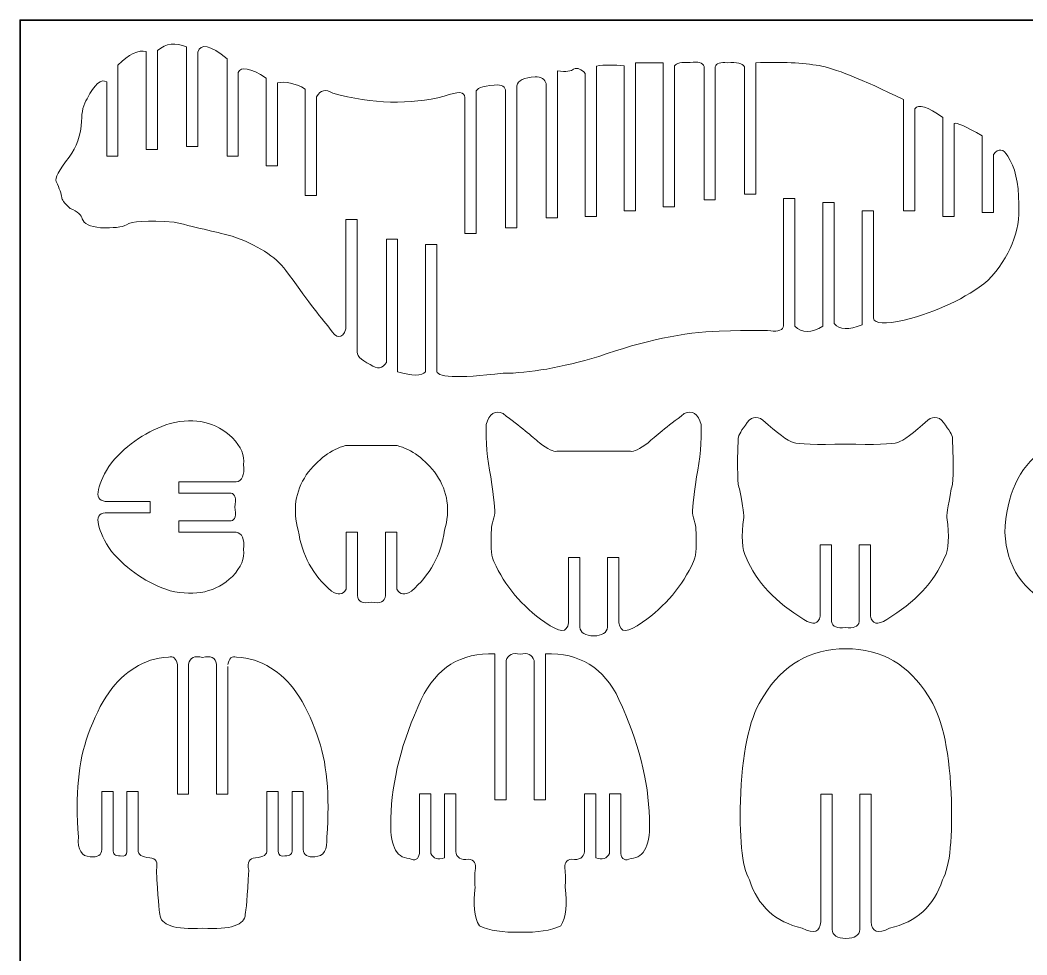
# Model space of a CAD drawing. Header units: inches. Extents: x -305 to 305, y -229 to 229.
# Drawn here: x -304.8 to -55.4, y -3.1 to 228.6 of the extents above; entities that cross this region are included whole.
import ezdxf

# ---------------------------------------------------------------- set-up
doc = ezdxf.new("R2010")
doc.units = ezdxf.units.IN
doc.header["$MEASUREMENT"] = 0
doc.layers.add('Layer 1', color=1, linetype='Continuous')
doc.layers.add('Layer 2', color=5, linetype='Continuous')

msp = doc.modelspace()

# ---------------------------------------------------------------- linework, layer by layer
at = {"layer": 'Layer 1', "lineweight": 9}
for points in [[(-263.5725, 221.9437), (-266.2398, 223.1371), (-268.6369, 222.8466), (-270.7639, 221.073)], [(-253.5387, 219.0412), (-257.7408, 222.4438), (-260.1542, 222.9759), (-260.7786, 220.6375)], [(-273.5577, 220.8312), (-275.5138, 221.3149), (-277.8465, 220.1861), (-280.5551, 217.4449)], [(-243.8202, 214.252), (-247.8362, 216.7515), (-250.1445, 217.2194), (-250.7448, 215.6549)], [(-155.1162, 217.2805), (-157.6944, 217.5631), (-159.9863, 217.539), (-161.9923, 217.208)], [(-145.446, 218.0304), (-147.738, 218.0304), (-150.03, 218.0304), (-152.3221, 218.0304)], [(-177.2367, 214.5714), (-179.9591, 214.3781), (-181.4702, 213.6363), (-181.7692, 212.3462)], [(-174.4566, 212.8783), (-174.7483, 213.9588), (-175.675, 214.5233), (-177.2367, 214.5714)], [(-234.15, 211.5238), (-236.7604, 212.9916), (-239.0525, 213.4915), (-241.0261, 213.0234)], [(-76.1551, 204.4801), (-79.9692, 207.1891), (-82.2856, 207.8988), (-83.1039, 206.6087)], [(-66.4607, 199.9327), (-70.485, 202.2709), (-72.7851, 203.287), (-73.3612, 202.9804)], [(-105.8927, 152.7182), (-108.7824, 150.9489), (-111.0987, 150.9487), (-112.8417, 152.7182)], [(-103.0986, 153.3955), (-101.7794, 151.8151), (-99.4795, 151.7182), (-96.1981, 153.1052)], [(-204.3395, 141.3983), (-205.2932, 140.3891), (-207.6017, 140.3891), (-211.2644, 141.3983)], [(-252.5147, 111.3751), (-251.5313, 111.1351), (-251.2247, 109.9837), (-251.5956, 107.9211)], [(-252.5147, 104.467), (-251.5313, 104.707), (-251.2247, 105.8584), (-251.5956, 107.9211)], [(-217.7565, 84.356), (-219.9599, 83.9367), (-221.1113, 84.4849), (-221.2109, 86.0009)], [(-217.7565, 84.356), (-215.5531, 83.9367), (-214.4016, 84.4849), (-214.302, 86.0009)], [(-106.588, 80.9016), (-106.9528, 78.894), (-108.2915, 78.6119), (-110.6045, 80.055)], [(-94.0914, 80.9016), (-93.7266, 78.894), (-92.3879, 78.6119), (-90.0749, 80.055)], [(-166.1534, 78.1682), (-165.9477, 76.7333), (-164.7962, 76.0075), (-162.6991, 75.9914)], [(-159.2448, 78.1682), (-159.4505, 76.7333), (-160.602, 76.0075), (-162.6991, 75.9914)], [(-103.794, 79.5229), (-103.4913, 78.2572), (-102.3396, 77.7814), (-100.3395, 78.0957)], [(-96.8854, 79.5229), (-97.1881, 78.2572), (-98.3398, 77.7814), (-100.3399, 78.0957)], [(-120.5513, 61.1263), (-115.8671, 68.8252), (-109.0825, 72.7232), (-100.1973, 72.8196)], [(-79.8433, 61.1263), (-84.5274, 68.8252), (-91.312, 72.7232), (-100.1973, 72.8196)], [(-263.0452, 69.0159), (-262.7518, 70.5965), (-261.6003, 71.1448), (-259.591, 70.6606)], [(-256.1367, 69.0159), (-256.4302, 70.5965), (-257.5817, 71.1448), (-259.591, 70.6606)], [(-184.3751, 69.9205), (-183.929, 71.338), (-182.7777, 71.8534), (-180.9208, 71.4667)], [(-177.4665, 69.9205), (-177.9126, 71.338), (-179.0639, 71.8534), (-180.9208, 71.4667)], [(-203.0737, 22.0841), (-202.4229, 20.7633), (-201.2858, 20.409), (-199.6632, 21.021)], [(-158.7679, 22.0841), (-159.4187, 20.7633), (-160.5558, 20.409), (-162.1783, 21.021)], [(-259.591, 3.5294), (-266.5496, 3.1426), (-270.0715, 4.3025), (-270.1575, 7.0084)], [(-259.591, 3.5294), (-252.6323, 3.1426), (-249.1105, 4.3025), (-249.0245, 7.0084)], [(-103.6518, 3.2249), (-103.5107, 1.7741), (-102.359, 1.0323), (-100.1973, 0.9996)], [(-96.7428, 3.2249), (-96.8839, 1.7741), (-98.0355, 1.0323), (-100.1973, 0.9996)]]:
    msp.add_open_spline(points, degree=3, dxfattribs=at)
for points, knots in [([(-273.5577, 220.8312), (-273.5577, 220.8312), (-273.5577, 196.5667), (-273.5577, 196.5667), (-273.5577, 196.5667), (-273.5577, 196.5667), (-270.7637, 196.5667), (-270.7637, 196.5667), (-270.7637, 196.5667), (-270.7637, 196.5667), (-270.7639, 221.073), (-270.7639, 221.073)], [0, 0, 0, 0, 0.33333333, 0.33333333, 0.33333333, 0.33333334, 0.66666667, 0.66666667, 0.66666667, 0.66666668, 1, 1, 1, 1]), ([(-263.5725, 221.9437), (-263.5725, 221.9437), (-263.5725, 197.2923), (-263.5725, 197.2923), (-263.5725, 197.2923), (-263.5725, 197.2923), (-260.7784, 197.2923), (-260.7784, 197.2923), (-260.7784, 197.2923), (-260.7784, 197.2923), (-260.7786, 220.6375), (-260.7786, 220.6375)], [0, 0, 0, 0, 0.33333333, 0.33333333, 0.33333333, 0.33333334, 0.66666667, 0.66666667, 0.66666667, 0.66666668, 1, 1, 1, 1]), ([(-283.3491, 213.2845), (-283.3491, 213.2845), (-283.3491, 194.8735), (-283.3491, 194.8735), (-283.3491, 194.8735), (-283.3491, 194.8735), (-280.5551, 194.8735), (-280.5551, 194.8735), (-280.5551, 194.8735), (-280.5551, 194.8735), (-280.5551, 217.4449), (-280.5551, 217.4449)], [0, 0, 0, 0, 0.33333333, 0.33333333, 0.33333333, 0.33333334, 0.66666667, 0.66666667, 0.66666667, 0.66666668, 1, 1, 1, 1]), ([(-253.5387, 219.0412), (-253.5387, 219.0412), (-253.5387, 194.8735), (-253.5387, 194.8735), (-253.5387, 194.8735), (-253.5387, 194.8735), (-250.7446, 194.8735), (-250.7446, 194.8735), (-250.7446, 194.8735), (-250.7446, 194.8735), (-250.7448, 215.6549), (-250.7448, 215.6549)], [0, 0, 0, 0, 0.33333333, 0.33333333, 0.33333333, 0.33333334, 0.66666667, 0.66666667, 0.66666667, 0.66666668, 1, 1, 1, 1]), ([(-164.7864, 215.3697), (-164.7864, 215.3697), (-164.7864, 179.9188), (-164.7864, 179.9188), (-164.7864, 179.9188), (-164.7864, 179.9188), (-161.9923, 179.9188), (-161.9923, 179.9188), (-161.9923, 179.9188), (-161.9923, 179.9188), (-161.9923, 217.208), (-161.9923, 217.208)], [0, 0, 0, 0, 0.33333333, 0.33333333, 0.33333333, 0.33333334, 0.66666667, 0.66666667, 0.66666667, 0.66666668, 1, 1, 1, 1]), ([(-155.1162, 217.2805), (-155.1162, 217.2805), (-155.1162, 181.2957), (-155.1162, 181.2957), (-155.1162, 181.2957), (-155.1162, 181.2957), (-152.3221, 181.2957), (-152.3221, 181.2957), (-152.3221, 181.2957), (-152.3221, 181.2957), (-152.3221, 218.0304), (-152.3221, 218.0304)], [0, 0, 0, 0, 0.33333333, 0.33333333, 0.33333333, 0.33333334, 0.66666667, 0.66666667, 0.66666667, 0.66666668, 1, 1, 1, 1]), ([(-145.446, 218.0304), (-145.446, 218.0304), (-145.446, 182.3599), (-145.446, 182.3599), (-145.446, 182.3599), (-145.446, 182.3599), (-142.6519, 182.3599), (-142.6519, 182.3599), (-142.6519, 182.3599), (-142.6519, 182.3599), (-142.6519, 217.2512), (-142.6519, 217.2512)], [0, 0, 0, 0, 0.33333333, 0.33333333, 0.33333333, 0.33333334, 0.66666667, 0.66666667, 0.66666667, 0.66666668, 1, 1, 1, 1]), ([(-135.3637, 217.1062), (-135.6717, 218.074), (-136.8086, 218.3963), (-138.7743, 218.0736), (-138.7743, 218.0736), (-140.9711, 218.219), (-142.264, 217.9448), (-142.6519, 217.2512)], [0, 0, 0, 0, 0.5, 0.5, 0.5, 0.50000001, 1, 1, 1, 1]), ([(-135.3637, 217.1062), (-135.3637, 217.1062), (-135.3637, 184.0531), (-135.3637, 184.0531), (-135.3637, 184.0531), (-135.3637, 184.0531), (-132.5696, 184.0531), (-132.5696, 184.0531), (-132.5696, 184.0531), (-132.5696, 184.0531), (-132.5696, 217.0577), (-132.5696, 217.0577)], [0, 0, 0, 0, 0.33333333, 0.33333333, 0.33333333, 0.33333334, 0.66666667, 0.66666667, 0.66666667, 0.66666668, 1, 1, 1, 1]), ([(-125.3301, 217.0577), (-125.832, 217.8962), (-127.2276, 218.219), (-129.5159, 218.0253), (-129.5159, 218.0253), (-131.3415, 218.2188), (-132.3596, 217.8962), (-132.5696, 217.0577)], [0, 0, 0, 0, 0.5, 0.5, 0.5, 0.50000001, 1, 1, 1, 1]), ([(-125.3301, 217.0577), (-125.3301, 217.0577), (-125.3301, 185.4559), (-125.3301, 185.4559), (-125.3301, 185.4559), (-125.3301, 185.4559), (-122.536, 185.4559), (-122.536, 185.4559), (-122.536, 185.4559), (-122.536, 185.4559), (-122.536, 218.0253), (-122.536, 218.0253)], [0, 0, 0, 0, 0.33333333, 0.33333333, 0.33333333, 0.33333334, 0.66666667, 0.66666667, 0.66666667, 0.66666668, 1, 1, 1, 1]), ([(-85.898, 208.9094), (-96.2873, 213.9668), (-103.2724, 216.7694), (-106.8538, 217.317), (-106.8538, 217.317), (-110.8379, 218.0253), (-116.0655, 218.2614), (-122.536, 218.0253)], [0, 0, 0, 0, 0.5, 0.5, 0.5, 0.50000001, 1, 1, 1, 1]), ([(-174.4566, 212.8783), (-174.4566, 212.8783), (-174.4566, 179.6289), (-174.4566, 179.6289), (-174.4566, 179.6289), (-174.4566, 179.6289), (-171.6625, 179.6289), (-171.6625, 179.6289), (-171.6625, 179.6289), (-171.6625, 179.6289), (-171.6625, 215.9986), (-171.6625, 215.9986)], [0, 0, 0, 0, 0.33333333, 0.33333333, 0.33333333, 0.33333334, 0.66666667, 0.66666667, 0.66666667, 0.66666668, 1, 1, 1, 1]), ([(-164.7864, 215.3697), (-165.7165, 216.4824), (-166.6837, 216.8534), (-167.6879, 216.4824), (-167.6879, 216.4824), (-168.2045, 215.902), (-169.5296, 215.7405), (-171.6625, 215.9986)], [0, 0, 0, 0, 0.5, 0.5, 0.5, 0.50000001, 1, 1, 1, 1]), ([(-283.3491, 213.2845), (-284.7238, 214.1554), (-286.3453, 212.7687), (-288.2136, 209.1241), (-288.2136, 209.1241), (-289.1182, 207.7534), (-289.5708, 205.899), (-289.5708, 203.561), (-289.5708, 203.561), (-289.7646, 200.0781), (-290.7989, 197.1108), (-292.673, 194.66), (-292.673, 194.66), (-295.161, 191.4028), (-296.2277, 189.3708), (-295.8723, 188.5645), (-295.8723, 188.5645), (-295.0481, 186.8395), (-294.5794, 185.5331), (-294.4665, 184.6461), (-294.4665, 184.6461), (-294.5794, 184.1947), (-293.885, 183.2916), (-292.3823, 181.937), (-292.3823, 181.937), (-290.524, 181.1148), (-289.5385, 180.2602), (-289.4254, 179.3732), (-289.4254, 179.3732), (-289.0052, 178.1157), (-287.4864, 177.374), (-284.8691, 177.1479), (-284.8691, 177.1479), (-281.7184, 177.0348), (-279.5694, 177.2768), (-278.4222, 177.8735), (-278.4222, 177.8735), (-277.3073, 178.7444), (-273.3812, 178.9701), (-266.6435, 178.5507), (-266.6435, 178.5507), (-260.2936, 177.0189), (-255.514, 175.8635), (-252.3045, 175.0857), (-252.3045, 175.0857), (-246.0548, 172.8952), (-241.6091, 170.0604), (-238.9675, 166.5814)], [0, 0, 0, 0, 0.08333333, 0.08333333, 0.08333333, 0.08333334, 0.16666667, 0.16666667, 0.16666667, 0.16666668, 0.25, 0.25, 0.25, 0.25000001, 0.33333333, 0.33333333, 0.33333333, 0.33333334, 0.41666667, 0.41666667, 0.41666667, 0.41666668, 0.5, 0.5, 0.5, 0.50000001, 0.58333333, 0.58333333, 0.58333333, 0.58333334, 0.66666667, 0.66666667, 0.66666667, 0.66666668, 0.75, 0.75, 0.75, 0.75000001, 0.83333333, 0.83333333, 0.83333333, 0.83333334, 0.91666667, 0.91666667, 0.91666667, 0.91666668, 1, 1, 1, 1]), ([(-243.8202, 214.252), (-243.8202, 214.252), (-243.8202, 192.4546), (-243.8202, 192.4546), (-243.8202, 192.4546), (-243.8202, 192.4546), (-241.0261, 192.4546), (-241.0261, 192.4546), (-241.0261, 192.4546), (-241.0261, 192.4546), (-241.0261, 213.0234), (-241.0261, 213.0234)], [0, 0, 0, 0, 0.33333333, 0.33333333, 0.33333333, 0.33333334, 0.66666667, 0.66666667, 0.66666667, 0.66666668, 1, 1, 1, 1]), ([(-184.563, 210.9192), (-184.475, 212.0965), (-185.3938, 212.6286), (-187.319, 212.5155), (-187.319, 212.5155), (-190.3969, 212.2415), (-191.9077, 211.6447), (-191.8511, 210.7257)], [0, 0, 0, 0, 0.5, 0.5, 0.5, 0.50000001, 1, 1, 1, 1]), ([(-184.563, 210.9192), (-184.563, 210.9192), (-184.563, 177.1618), (-184.563, 177.1618), (-184.563, 177.1618), (-184.563, 177.1618), (-181.769, 177.1618), (-181.769, 177.1618), (-181.769, 177.1618), (-181.769, 177.1618), (-181.7692, 212.3462), (-181.7692, 212.3462)], [0, 0, 0, 0, 0.33333333, 0.33333333, 0.33333333, 0.33333334, 0.66666667, 0.66666667, 0.66666667, 0.66666668, 1, 1, 1, 1]), ([(-234.15, 211.5238), (-234.15, 211.5238), (-234.15, 185.1348), (-234.15, 185.1348), (-234.15, 185.1348), (-234.15, 185.1348), (-231.3559, 185.1348), (-231.3559, 185.1348), (-231.3559, 185.1348), (-231.3559, 185.1348), (-231.3559, 209.6079), (-231.3559, 209.6079)], [0, 0, 0, 0, 0.33333333, 0.33333333, 0.33333333, 0.33333334, 0.66666667, 0.66666667, 0.66666667, 0.66666668, 1, 1, 1, 1]), ([(-194.6452, 209.4144), (-194.5978, 210.9141), (-196.284, 211.027), (-199.7035, 209.753), (-199.7035, 209.753), (-208.267, 207.5765), (-217.4768, 207.8181), (-227.333, 210.4786), (-227.333, 210.4786), (-229.0936, 211.6074), (-230.4346, 211.3171), (-231.3559, 209.6079)], [0, 0, 0, 0, 0.33333333, 0.33333333, 0.33333333, 0.33333334, 0.66666667, 0.66666667, 0.66666667, 0.66666668, 1, 1, 1, 1]), ([(-194.6452, 209.4144), (-194.6452, 209.4144), (-194.6452, 175.759), (-194.6452, 175.759), (-194.6452, 175.759), (-194.6452, 175.759), (-191.8511, 175.759), (-191.8511, 175.759), (-191.8511, 175.759), (-191.8511, 175.759), (-191.8511, 210.7257), (-191.8511, 210.7257)], [0, 0, 0, 0, 0.33333333, 0.33333333, 0.33333333, 0.33333334, 0.66666667, 0.66666667, 0.66666667, 0.66666668, 1, 1, 1, 1]), ([(-85.898, 208.9094), (-85.898, 208.9094), (-85.898, 181.2951), (-85.898, 181.2951), (-85.898, 181.2951), (-85.898, 181.2951), (-83.1039, 181.2951), (-83.1039, 181.2951), (-83.1039, 181.2951), (-83.1039, 181.2951), (-83.1039, 206.6087), (-83.1039, 206.6087)], [0, 0, 0, 0, 0.33333333, 0.33333333, 0.33333333, 0.33333334, 0.66666667, 0.66666667, 0.66666667, 0.66666668, 1, 1, 1, 1]), ([(-76.1551, 204.4801), (-76.1551, 204.4801), (-76.1551, 179.9165), (-76.1551, 179.9165), (-76.1551, 179.9165), (-76.1551, 179.9165), (-73.361, 179.9165), (-73.361, 179.9165), (-73.361, 179.9165), (-73.361, 179.9165), (-73.3612, 202.9804), (-73.3612, 202.9804)], [0, 0, 0, 0, 0.33333333, 0.33333333, 0.33333333, 0.33333334, 0.66666667, 0.66666667, 0.66666667, 0.66666668, 1, 1, 1, 1]), ([(-66.4607, 199.9327), (-66.4607, 199.9327), (-66.4607, 180.9322), (-66.4607, 180.9322), (-66.4607, 180.9322), (-66.4607, 180.9322), (-63.6667, 180.9322), (-63.6667, 180.9322), (-63.6667, 180.9322), (-63.6667, 180.9322), (-63.6667, 195.3371), (-63.6667, 195.3371)], [0, 0, 0, 0, 0.33333333, 0.33333333, 0.33333333, 0.33333334, 0.66666667, 0.66666667, 0.66666667, 0.66666668, 1, 1, 1, 1]), ([(-93.4042, 154.7015), (-93.0485, 153.2987), (-90.4957, 153.1531), (-85.7457, 154.2662), (-85.7457, 154.2662), (-77.5059, 156.3377), (-70.5929, 159.6053), (-65.0065, 164.0688), (-65.0065, 164.0688), (-59.5622, 169.8672), (-57.0172, 176.1809), (-57.3716, 183.0101), (-57.3716, 183.0101), (-57.3893, 188.3388), (-58.3003, 192.2865), (-60.104, 194.8533), (-60.104, 194.8533), (-61.1781, 196.756), (-62.3657, 196.9173), (-63.6667, 195.3371)], [0, 0, 0, 0, 0.2, 0.2, 0.2, 0.20000001, 0.4, 0.4, 0.4, 0.40000001, 0.6, 0.6, 0.6, 0.60000001, 0.8, 0.8, 0.8, 0.80000001, 1, 1, 1, 1]), ([(-115.6355, 152.8027), (-115.6355, 152.8027), (-115.6355, 184.4255), (-115.6355, 184.4255), (-115.6355, 184.4255), (-115.6355, 184.4255), (-112.8415, 184.4255), (-112.8415, 184.4255), (-112.8415, 184.4255), (-112.8415, 184.4255), (-112.8417, 152.7182), (-112.8417, 152.7182)], [0, 0, 0, 0, 0.33333333, 0.33333333, 0.33333333, 0.33333334, 0.66666667, 0.66666667, 0.66666667, 0.66666668, 1, 1, 1, 1]), ([(-105.8927, 152.7182), (-105.8927, 152.7182), (-105.8927, 183.4096), (-105.8927, 183.4096), (-105.8927, 183.4096), (-105.8927, 183.4096), (-103.0986, 183.4096), (-103.0986, 183.4096), (-103.0986, 183.4096), (-103.0986, 183.4096), (-103.0986, 153.3955), (-103.0986, 153.3955)], [0, 0, 0, 0, 0.33333333, 0.33333333, 0.33333333, 0.33333334, 0.66666667, 0.66666667, 0.66666667, 0.66666668, 1, 1, 1, 1]), ([(-96.1981, 153.1052), (-96.1981, 153.1052), (-96.1983, 181.3295), (-96.1983, 181.3295), (-96.1983, 181.3295), (-96.1983, 181.3295), (-93.4042, 181.3295), (-93.4042, 181.3295), (-93.4042, 181.3295), (-93.4042, 181.3295), (-93.4042, 154.7015), (-93.4042, 154.7015)], [0, 0, 0, 0, 0.33333333, 0.33333333, 0.33333333, 0.33333334, 0.66666667, 0.66666667, 0.66666667, 0.66666668, 1, 1, 1, 1]), ([(-224.092, 152.0856), (-224.092, 152.0856), (-224.092, 179.1781), (-224.092, 179.1781), (-224.092, 179.1781), (-224.092, 179.1781), (-221.298, 179.1781), (-221.298, 179.1781), (-221.298, 179.1781), (-221.298, 179.1781), (-221.298, 146.7678), (-221.298, 146.7678)], [0, 0, 0, 0, 0.33333333, 0.33333333, 0.33333333, 0.33333334, 0.66666667, 0.66666667, 0.66666667, 0.66666668, 1, 1, 1, 1]), ([(-214.0582, 143.7202), (-214.0582, 143.7202), (-214.0582, 174.3405), (-214.0582, 174.3405), (-214.0582, 174.3405), (-214.0582, 174.3405), (-211.2642, 174.3405), (-211.2642, 174.3405), (-211.2642, 174.3405), (-211.2642, 174.3405), (-211.2644, 141.3983), (-211.2644, 141.3983)], [0, 0, 0, 0, 0.33333333, 0.33333333, 0.33333333, 0.33333334, 0.66666667, 0.66666667, 0.66666667, 0.66666668, 1, 1, 1, 1]), ([(-204.3395, 141.3983), (-204.3395, 141.3983), (-204.3395, 172.9618), (-204.3395, 172.9618), (-204.3395, 172.9618), (-204.3395, 172.9618), (-201.5455, 172.9618), (-201.5455, 172.9618), (-201.5455, 172.9618), (-201.5455, 172.9618), (-201.5455, 141.8418), (-201.5455, 141.8418)], [0, 0, 0, 0, 0.33333333, 0.33333333, 0.33333333, 0.33333334, 0.66666667, 0.66666667, 0.66666667, 0.66666668, 1, 1, 1, 1]), ([(-224.092, 152.0856), (-225.0506, 149.4441), (-226.4013, 149.5085), (-228.1434, 152.2788), (-228.1434, 152.2788), (-230.4625, 154.9847), (-234.0706, 159.7523), (-238.9675, 166.5814)], [0, 0, 0, 0, 0.5, 0.5, 0.5, 0.50000001, 1, 1, 1, 1]), ([(-201.5455, 141.8418), (-202.0169, 140.0379), (-196.5472, 139.7802), (-185.1362, 141.0687), (-185.1362, 141.0687), (-178.5966, 141.1009), (-170.7039, 142.4861), (-161.4582, 145.2242), (-161.4582, 145.2242), (-150.2796, 149.1864), (-140.3252, 151.2802), (-131.5949, 151.5057), (-131.5949, 151.5057), (-123.67, 151.7634), (-119.2244, 151.7634), (-118.2579, 151.5057), (-118.2579, 151.5057), (-116.3696, 151.5089), (-115.4955, 152.0903), (-115.6355, 153.2503)], [0, 0, 0, 0, 0.2, 0.2, 0.2, 0.20000001, 0.4, 0.4, 0.4, 0.40000001, 0.6, 0.6, 0.6, 0.60000001, 0.8, 0.8, 0.8, 0.80000001, 1, 1, 1, 1]), ([(-214.0582, 143.7202), (-214.9722, 142.2046), (-216.3111, 142.0433), (-218.0745, 143.2366), (-218.0745, 143.2366), (-220.4898, 144.4458), (-221.5643, 145.6229), (-221.298, 146.7678)], [0, 0, 0, 0, 0.5, 0.5, 0.5, 0.50000001, 1, 1, 1, 1]), ([(-252.2245, 125.115), (-256.1917, 128.9762), (-261.3198, 130.1555), (-267.6088, 128.6531), (-267.6088, 128.6531), (-273.2692, 126.8598), (-278.1232, 123.6124), (-282.1707, 118.9108)], [0, 0, 0, 0, 0.5, 0.5, 0.5, 0.50000001, 1, 1, 1, 1]), ([(-168.9474, 79.2281), (-169.2823, 76.6294), (-171.0691, 76.7742), (-174.8058, 79.3732), (-174.8058, 79.3732), (-180.4725, 83.3502), (-184.6809, 88.3695), (-187.431, 94.4315), (-187.431, 94.4315), (-187.9578, 95.3696), (-188.1764, 97.5742), (-188.0869, 101.0455), (-188.0869, 101.0455), (-188.1032, 102.5937), (-187.8285, 104.2062), (-187.2628, 105.8832), (-187.2628, 105.8832), (-187.0852, 106.8991), (-187.3923, 110.0756), (-188.1839, 115.4132), (-188.1839, 115.4132), (-189.0887, 119.8637), (-189.4764, 124.1853), (-189.3472, 128.3779), (-189.3472, 128.3779), (-188.5555, 131.087), (-187.1499, 131.9901), (-185.1301, 131.087), (-185.1301, 131.087), (-180.8811, 127.8297), (-177.8918, 125.4108), (-176.1628, 123.8306), (-176.1628, 123.8306), (-174.0464, 122.2667), (-172.6081, 121.5731), (-171.8487, 121.7505), (-171.8487, 121.7505), (-168.7989, 121.7666), (-165.7491, 121.7827), (-162.6991, 121.7988)], [0, 0, 0, 0, 0.1, 0.1, 0.1, 0.10000001, 0.2, 0.2, 0.2, 0.20000001, 0.3, 0.3, 0.3, 0.30000001, 0.4, 0.4, 0.4, 0.40000001, 0.5, 0.5, 0.5, 0.50000001, 0.6, 0.6, 0.6, 0.60000001, 0.7, 0.7, 0.7, 0.70000001, 0.8, 0.8, 0.8, 0.80000001, 0.9, 0.9, 0.9, 0.90000001, 1, 1, 1, 1]), ([(-156.4508, 79.2204), (-156.1158, 76.6218), (-154.3291, 76.7742), (-150.5923, 79.3732), (-150.5923, 79.3732), (-144.9256, 83.3502), (-140.7173, 88.3695), (-137.9672, 94.4315), (-137.9672, 94.4315), (-137.4404, 95.3696), (-137.2217, 97.5742), (-137.3113, 101.0455), (-137.3113, 101.0455), (-137.295, 102.5937), (-137.5696, 104.2062), (-138.1354, 105.8832), (-138.1354, 105.8832), (-138.3129, 106.8991), (-138.0059, 110.0756), (-137.2143, 115.4132), (-137.2143, 115.4132), (-136.3095, 119.8637), (-135.9217, 124.1853), (-136.051, 128.3779), (-136.051, 128.3779), (-136.8426, 131.087), (-138.2483, 131.9901), (-140.268, 131.087), (-140.268, 131.087), (-144.5171, 127.8297), (-147.5064, 125.4108), (-149.2354, 123.8306), (-149.2354, 123.8306), (-151.3517, 122.2667), (-152.79, 121.5731), (-153.5494, 121.7505), (-153.5494, 121.7505), (-156.5993, 121.7666), (-159.6491, 121.7827), (-162.6991, 121.7988)], [0, 0, 0, 0, 0.1, 0.1, 0.1, 0.10000001, 0.2, 0.2, 0.2, 0.20000001, 0.3, 0.3, 0.3, 0.30000001, 0.4, 0.4, 0.4, 0.40000001, 0.5, 0.5, 0.5, 0.50000001, 0.6, 0.6, 0.6, 0.60000001, 0.7, 0.7, 0.7, 0.70000001, 0.8, 0.8, 0.8, 0.80000001, 0.9, 0.9, 0.9, 0.90000001, 1, 1, 1, 1]), ([(-110.6045, 80.055), (-117.5602, 84.2274), (-122.3347, 89.3375), (-124.9278, 95.3857), (-124.9278, 95.3857), (-125.9618, 97.3689), (-126.1557, 100.6745), (-125.5094, 105.3026), (-125.5094, 105.3026), (-125.348, 105.5124), (-125.7033, 107.8826), (-126.5759, 112.4138), (-126.5759, 112.4138), (-127.0446, 113.1557), (-127.1575, 117.2515), (-126.9151, 124.7013), (-126.9151, 124.7013), (-126.996, 125.3464), (-126.3983, 126.5074), (-125.1217, 128.1843), (-125.1217, 128.1843), (-123.8618, 130.2809), (-122.4074, 130.7), (-120.7591, 129.4421), (-120.7591, 129.4421), (-117.1703, 126.2261), (-114.6852, 124.3806), (-113.3043, 123.9064), (-113.3043, 123.9064), (-111.9253, 123.4758), (-107.6038, 123.3537), (-100.3397, 123.5403)], [0, 0, 0, 0, 0.125, 0.125, 0.125, 0.12500001, 0.25, 0.25, 0.25, 0.25000001, 0.375, 0.375, 0.375, 0.37500001, 0.5, 0.5, 0.5, 0.50000001, 0.625, 0.625, 0.625, 0.62500001, 0.75, 0.75, 0.75, 0.75000001, 0.875, 0.875, 0.875, 0.87500001, 1, 1, 1, 1]), ([(-90.0749, 80.055), (-83.1192, 84.2274), (-78.3447, 89.3375), (-75.7516, 95.3857), (-75.7516, 95.3857), (-74.7176, 97.3689), (-74.5237, 100.6745), (-75.17, 105.3026), (-75.17, 105.3026), (-75.3314, 105.5124), (-74.9761, 107.8826), (-74.1035, 112.4138), (-74.1035, 112.4138), (-73.6348, 113.1557), (-73.5219, 117.2515), (-73.7643, 124.7013), (-73.7643, 124.7013), (-73.6834, 125.3464), (-74.2811, 126.5074), (-75.5577, 128.1843), (-75.5577, 128.1843), (-76.8176, 130.2809), (-78.272, 130.7), (-79.9203, 129.4421), (-79.9203, 129.4421), (-83.5091, 126.2261), (-85.9942, 124.3806), (-87.3751, 123.9064), (-87.3751, 123.9064), (-88.7541, 123.4758), (-93.0756, 123.3537), (-100.3397, 123.5403)], [0, 0, 0, 0, 0.125, 0.125, 0.125, 0.12500001, 0.25, 0.25, 0.25, 0.25000001, 0.375, 0.375, 0.375, 0.37500001, 0.5, 0.5, 0.5, 0.50000001, 0.625, 0.625, 0.625, 0.62500001, 0.75, 0.75, 0.75, 0.75000001, 0.875, 0.875, 0.875, 0.87500001, 1, 1, 1, 1]), ([(-251.3052, 114.169), (-249.8057, 114.3385), (-249.1769, 115.774), (-249.4185, 118.4748), (-249.4185, 118.4748), (-249.1284, 120.6556), (-250.0636, 122.8691), (-252.2245, 125.115)], [0, 0, 0, 0, 0.5, 0.5, 0.5, 0.50000001, 1, 1, 1, 1]), ([(-44.2045, 84.6709), (-44.4932, 82.4802), (-46.007, 82.0937), (-48.7456, 83.5112), (-48.7456, 83.5112), (-56.3159, 87.0225), (-60.3428, 93.0463), (-60.826, 101.5828), (-60.826, 101.5828), (-60.4395, 110.9245), (-57.3468, 117.6893), (-51.5481, 121.877), (-51.5481, 121.877), (-47.3168, 124.6473), (-42.7857, 126.0002), (-37.9562, 125.9358)], [0, 0, 0, 0, 0.25, 0.25, 0.25, 0.25000001, 0.5, 0.5, 0.5, 0.50000001, 0.75, 0.75, 0.75, 0.75000001, 1, 1, 1, 1]), ([(-224.0048, 87.5489), (-224.8614, 86.1462), (-226.073, 86.0009), (-227.6404, 87.1134), (-227.6404, 87.1134), (-232.2613, 90.9994), (-235.0078, 96.0144), (-235.8804, 102.1583), (-235.8804, 102.1583), (-237.3184, 107.1892), (-236.6561, 111.7688), (-233.893, 115.8969), (-233.893, 115.8969), (-231.0012, 119.7992), (-227.7535, 122.218), (-224.1502, 123.1533), (-224.1502, 123.1533), (-222.0191, 123.1694), (-219.8878, 123.1855), (-217.7565, 123.2016)], [0, 0, 0, 0, 0.2, 0.2, 0.2, 0.20000001, 0.4, 0.4, 0.4, 0.40000001, 0.6, 0.6, 0.6, 0.60000001, 0.8, 0.8, 0.8, 0.80000001, 1, 1, 1, 1]), ([(-211.5081, 87.5489), (-210.6515, 86.1462), (-209.4399, 86.0009), (-207.8726, 87.1134), (-207.8726, 87.1134), (-203.2517, 90.9994), (-200.5051, 96.0144), (-199.6326, 102.1583), (-199.6326, 102.1583), (-198.1945, 107.1892), (-198.8569, 111.7688), (-201.6199, 115.8969), (-201.6199, 115.8969), (-204.5118, 119.7992), (-207.7594, 122.218), (-211.3628, 123.1533), (-211.3628, 123.1533), (-213.4939, 123.1694), (-215.6252, 123.1855), (-217.7565, 123.2016)], [0, 0, 0, 0, 0.2, 0.2, 0.2, 0.20000001, 0.4, 0.4, 0.4, 0.40000001, 0.6, 0.6, 0.6, 0.60000001, 0.8, 0.8, 0.8, 0.80000001, 1, 1, 1, 1]), ([(-283.7237, 109.318), (-285.2997, 109.4914), (-285.8464, 110.4757), (-285.3638, 112.2706), (-285.3638, 112.2706), (-285.0092, 114.0639), (-283.9447, 116.2774), (-282.1707, 118.9108)], [0, 0, 0, 0, 0.5, 0.5, 0.5, 0.50000001, 1, 1, 1, 1]), ([(-251.3052, 114.169), (-251.3052, 114.169), (-265.4779, 114.169), (-265.4779, 114.169), (-265.4779, 114.169), (-265.4779, 114.169), (-265.4779, 111.3751), (-265.4779, 111.3751), (-265.4779, 111.3751), (-265.4779, 111.3751), (-252.5147, 111.3751), (-252.5147, 111.3751)], [0, 0, 0, 0, 0.33333333, 0.33333333, 0.33333333, 0.33333334, 0.66666667, 0.66666667, 0.66666667, 0.66666668, 1, 1, 1, 1]), ([(-283.7237, 106.5241), (-283.7237, 106.5241), (-272.6109, 106.5241), (-272.6109, 106.5241), (-272.6109, 106.5241), (-272.6109, 106.5241), (-272.6109, 109.318), (-272.6109, 109.318), (-272.6109, 109.318), (-272.6109, 109.318), (-283.7237, 109.318), (-283.7237, 109.318)], [0, 0, 0, 0, 0.33333333, 0.33333333, 0.33333333, 0.33333334, 0.66666667, 0.66666667, 0.66666667, 0.66666668, 1, 1, 1, 1]), ([(-283.7237, 106.5241), (-285.2997, 106.3507), (-285.8464, 105.3664), (-285.3638, 103.5715), (-285.3638, 103.5715), (-285.0092, 101.7782), (-283.9447, 99.5647), (-282.1707, 96.9313)], [0, 0, 0, 0, 0.5, 0.5, 0.5, 0.50000001, 1, 1, 1, 1]), ([(-252.5147, 104.467), (-252.5147, 104.467), (-265.4779, 104.467), (-265.4779, 104.467), (-265.4779, 104.467), (-265.4779, 104.467), (-265.4779, 101.6731), (-265.4779, 101.6731), (-265.4779, 101.6731), (-265.4779, 101.6731), (-251.3052, 101.6731), (-251.3052, 101.6731)], [0, 0, 0, 0, 0.33333333, 0.33333333, 0.33333333, 0.33333334, 0.66666667, 0.66666667, 0.66666667, 0.66666668, 1, 1, 1, 1]), ([(-251.3052, 101.6731), (-249.8057, 101.5036), (-249.1769, 100.0681), (-249.4185, 97.3674), (-249.4185, 97.3674), (-249.1284, 95.1865), (-250.0636, 92.973), (-252.2245, 90.7271)], [0, 0, 0, 0, 0.5, 0.5, 0.5, 0.50000001, 1, 1, 1, 1]), ([(-221.2109, 86.0009), (-221.2109, 86.0009), (-221.2107, 101.6755), (-221.2107, 101.6755), (-221.2107, 101.6755), (-221.2107, 101.6755), (-224.0048, 101.6755), (-224.0048, 101.6755), (-224.0048, 101.6755), (-224.0048, 101.6755), (-224.0048, 87.5489), (-224.0048, 87.5489)], [0, 0, 0, 0, 0.33333333, 0.33333333, 0.33333333, 0.33333334, 0.66666667, 0.66666667, 0.66666667, 0.66666668, 1, 1, 1, 1]), ([(-211.5081, 87.5489), (-211.5081, 87.5489), (-211.5081, 101.6755), (-211.5081, 101.6755), (-211.5081, 101.6755), (-211.5081, 101.6755), (-214.3022, 101.6755), (-214.3022, 101.6755), (-214.3022, 101.6755), (-214.3022, 101.6755), (-214.302, 86.0009), (-214.302, 86.0009)], [0, 0, 0, 0, 0.33333333, 0.33333333, 0.33333333, 0.33333334, 0.66666667, 0.66666667, 0.66666667, 0.66666668, 1, 1, 1, 1]), ([(-103.794, 79.5229), (-103.794, 79.5229), (-103.794, 98.5726), (-103.794, 98.5726), (-103.794, 98.5726), (-103.794, 98.5726), (-106.588, 98.5726), (-106.588, 98.5726), (-106.588, 98.5726), (-106.588, 98.5726), (-106.588, 80.9016), (-106.588, 80.9016)], [0, 0, 0, 0, 0.33333333, 0.33333333, 0.33333333, 0.33333334, 0.66666667, 0.66666667, 0.66666667, 0.66666668, 1, 1, 1, 1]), ([(-94.0914, 80.9016), (-94.0914, 80.9016), (-94.0914, 98.5726), (-94.0914, 98.5726), (-94.0914, 98.5726), (-94.0914, 98.5726), (-96.8854, 98.5726), (-96.8854, 98.5726), (-96.8854, 98.5726), (-96.8854, 98.5726), (-96.8854, 79.5229), (-96.8854, 79.5229)], [0, 0, 0, 0, 0.33333333, 0.33333333, 0.33333333, 0.33333334, 0.66666667, 0.66666667, 0.66666667, 0.66666668, 1, 1, 1, 1]), ([(-252.2245, 90.7271), (-256.1917, 86.8659), (-261.3198, 85.6866), (-267.6088, 87.189), (-267.6088, 87.189), (-273.2692, 88.9823), (-278.1232, 92.2298), (-282.1707, 96.9313)], [0, 0, 0, 0, 0.5, 0.5, 0.5, 0.50000001, 1, 1, 1, 1]), ([(-166.1534, 78.1682), (-166.1534, 78.1682), (-166.1534, 95.4454), (-166.1534, 95.4454), (-166.1534, 95.4454), (-166.1534, 95.4454), (-168.9474, 95.4454), (-168.9474, 95.4454), (-168.9474, 95.4454), (-168.9474, 95.4454), (-168.9474, 79.2281), (-168.9474, 79.2281)], [0, 0, 0, 0, 0.33333333, 0.33333333, 0.33333333, 0.33333334, 0.66666667, 0.66666667, 0.66666667, 0.66666668, 1, 1, 1, 1]), ([(-156.4508, 79.2204), (-156.4508, 79.2204), (-156.4508, 95.4454), (-156.4508, 95.4454), (-156.4508, 95.4454), (-156.4508, 95.4454), (-159.2448, 95.4454), (-159.2448, 95.4454), (-159.2448, 95.4454), (-159.2448, 95.4454), (-159.2448, 78.1682), (-159.2448, 78.1682)], [0, 0, 0, 0, 0.33333333, 0.33333333, 0.33333333, 0.33333334, 0.66666667, 0.66666667, 0.66666667, 0.66666668, 1, 1, 1, 1]), ([(-265.8393, 68.9191), (-266.1467, 70.4351), (-266.8739, 71.0479), (-268.0207, 70.7574), (-268.0207, 70.7574), (-271.1715, 70.5641), (-273.9665, 69.661), (-276.406, 68.0484)], [0, 0, 0, 0, 0.5, 0.5, 0.5, 0.50000001, 1, 1, 1, 1]), ([(-253.3426, 68.9191), (-253.0352, 70.4351), (-252.308, 71.0479), (-251.1613, 70.7574), (-251.1613, 70.7574), (-248.0105, 70.5641), (-245.2154, 69.661), (-242.7759, 68.0484)], [0, 0, 0, 0, 0.5, 0.5, 0.5, 0.50000001, 1, 1, 1, 1]), ([(-205.8678, 22.0841), (-206.0819, 20.5699), (-206.9265, 20.1511), (-208.4014, 20.8278), (-208.4014, 20.8278), (-211.7839, 20.9888), (-213.298, 24.3068), (-212.9437, 30.7816), (-212.9437, 30.7816), (-212.7504, 40.0265), (-210.2376, 49.8517), (-205.4052, 60.2565), (-205.4052, 60.2565), (-201.691, 68.0843), (-195.6122, 71.8532), (-187.1689, 71.5633)], [0, 0, 0, 0, 0.25, 0.25, 0.25, 0.25000001, 0.5, 0.5, 0.5, 0.50000001, 0.75, 0.75, 0.75, 0.75000001, 1, 1, 1, 1]), ([(-184.3751, 69.9205), (-184.3751, 69.9205), (-184.3751, 35.358), (-184.3751, 35.358), (-184.3751, 35.358), (-184.3751, 35.358), (-187.1691, 35.358), (-187.1691, 35.358), (-187.1691, 35.358), (-187.1691, 35.358), (-187.1689, 71.5633), (-187.1689, 71.5633)], [0, 0, 0, 0, 0.33333333, 0.33333333, 0.33333333, 0.33333334, 0.66666667, 0.66666667, 0.66666667, 0.66666668, 1, 1, 1, 1]), ([(-174.6727, 71.5633), (-174.6727, 71.5633), (-174.6725, 35.358), (-174.6725, 35.358), (-174.6725, 35.358), (-174.6725, 35.358), (-177.4665, 35.358), (-177.4665, 35.358), (-177.4665, 35.358), (-177.4665, 35.358), (-177.4665, 69.9205), (-177.4665, 69.9205)], [0, 0, 0, 0, 0.33333333, 0.33333333, 0.33333333, 0.33333334, 0.66666667, 0.66666667, 0.66666667, 0.66666668, 1, 1, 1, 1]), ([(-155.9738, 22.0841), (-155.7597, 20.5699), (-154.915, 20.1511), (-153.4402, 20.8278), (-153.4402, 20.8278), (-150.0576, 20.9888), (-148.5435, 24.3068), (-148.8979, 30.7816), (-148.8979, 30.7816), (-149.0912, 40.0265), (-151.604, 49.8517), (-156.4364, 60.2565), (-156.4364, 60.2565), (-160.1506, 68.0843), (-166.2294, 71.8532), (-174.6727, 71.5633)], [0, 0, 0, 0, 0.25, 0.25, 0.25, 0.25000001, 0.5, 0.5, 0.5, 0.50000001, 0.75, 0.75, 0.75, 0.75000001, 1, 1, 1, 1]), ([(-284.538, 23.0589), (-284.6307, 21.6563), (-285.5877, 21.0595), (-287.4096, 21.2691), (-287.4096, 21.2691), (-289.5908, 21.3013), (-290.5763, 22.9462), (-290.3663, 26.2034), (-290.3663, 26.2034), (-291.1581, 36.5077), (-290.3663, 44.9088), (-287.991, 51.4072), (-287.991, 51.4072), (-285.0023, 59.8568), (-281.1406, 65.4038), (-276.4062, 68.0484)], [0, 0, 0, 0, 0.25, 0.25, 0.25, 0.25000001, 0.5, 0.5, 0.5, 0.50000001, 0.75, 0.75, 0.75, 0.75000001, 1, 1, 1, 1]), ([(-263.0452, 69.0159), (-263.0452, 69.0159), (-263.0452, 36.73), (-263.0452, 36.73), (-263.0452, 36.73), (-263.0452, 36.73), (-265.8393, 36.73), (-265.8393, 36.73), (-265.8393, 36.73), (-265.8393, 36.73), (-265.8393, 68.9191), (-265.8393, 68.9191)], [0, 0, 0, 0, 0.33333333, 0.33333333, 0.33333333, 0.33333334, 0.66666667, 0.66666667, 0.66666667, 0.66666668, 1, 1, 1, 1]), ([(-253.3426, 68.4249), (-253.3426, 68.4249), (-253.3426, 36.73), (-253.3426, 36.73), (-253.3426, 36.73), (-253.3426, 36.73), (-256.1367, 36.73), (-256.1367, 36.73), (-256.1367, 36.73), (-256.1367, 36.73), (-256.1367, 69.0159), (-256.1367, 69.0159)], [0, 0, 0, 0, 0.33333333, 0.33333333, 0.33333333, 0.33333334, 0.66666667, 0.66666667, 0.66666667, 0.66666668, 1, 1, 1, 1]), ([(-234.644, 23.0589), (-234.5513, 21.6563), (-233.5943, 21.0595), (-231.7723, 21.2691), (-231.7723, 21.2691), (-229.5912, 21.3013), (-228.6057, 22.9462), (-228.8156, 26.2034), (-228.8156, 26.2034), (-228.0238, 36.5077), (-228.8156, 44.9088), (-231.1909, 51.4072), (-231.1909, 51.4072), (-234.1796, 59.8568), (-238.0413, 65.4038), (-242.7757, 68.0484)], [0, 0, 0, 0, 0.25, 0.25, 0.25, 0.25000001, 0.5, 0.5, 0.5, 0.50000001, 0.75, 0.75, 0.75, 0.75000001, 1, 1, 1, 1]), ([(-106.4458, 5.16), (-106.5601, 2.5962), (-108.0847, 2.0639), (-111.0196, 3.5635), (-111.0196, 3.5635), (-117.6839, 5.0756), (-122.053, 9.0586), (-124.1269, 15.5126), (-124.1269, 15.5126), (-125.9954, 18.8628), (-126.7041, 26.0783), (-126.2531, 37.1598), (-126.2531, 37.1598), (-125.7053, 48.4988), (-123.8048, 56.4876), (-120.5513, 61.1263)], [0, 0, 0, 0, 0.25, 0.25, 0.25, 0.25000001, 0.5, 0.5, 0.5, 0.50000001, 0.75, 0.75, 0.75, 0.75000001, 1, 1, 1, 1]), ([(-93.9488, 5.16), (-93.8344, 2.5962), (-92.3099, 2.0639), (-89.375, 3.5635), (-89.375, 3.5635), (-82.7106, 5.0756), (-78.3416, 9.0586), (-76.2676, 15.5126), (-76.2676, 15.5126), (-74.3992, 18.8628), (-73.6904, 26.0783), (-74.1414, 37.1598), (-74.1414, 37.1598), (-74.6893, 48.4988), (-76.5898, 56.4876), (-79.8433, 61.1263)], [0, 0, 0, 0, 0.25, 0.25, 0.25, 0.25000001, 0.5, 0.5, 0.5, 0.50000001, 0.75, 0.75, 0.75, 0.75000001, 1, 1, 1, 1]), ([(-284.538, 23.0589), (-284.538, 23.0589), (-284.538, 37.4265), (-284.538, 37.4265), (-284.538, 37.4265), (-284.538, 37.4265), (-281.7439, 37.4265), (-281.7439, 37.4265), (-281.7439, 37.4265), (-281.7439, 37.4265), (-281.7441, 23.063), (-281.7441, 23.063)], [0, 0, 0, 0, 0.33333333, 0.33333333, 0.33333333, 0.33333334, 0.66666667, 0.66666667, 0.66666667, 0.66666668, 1, 1, 1, 1]), ([(-278.3334, 22.5307), (-278.3334, 22.5307), (-278.3334, 37.4265), (-278.3334, 37.4265), (-278.3334, 37.4265), (-278.3334, 37.4265), (-275.5394, 37.4265), (-275.5394, 37.4265), (-275.5394, 37.4265), (-275.5394, 37.4265), (-275.5394, 22.9538), (-275.5394, 22.9538)], [0, 0, 0, 0, 0.33333333, 0.33333333, 0.33333333, 0.33333334, 0.66666667, 0.66666667, 0.66666667, 0.66666668, 1, 1, 1, 1]), ([(-240.8485, 22.5307), (-240.8485, 22.5307), (-240.8485, 37.4265), (-240.8485, 37.4265), (-240.8485, 37.4265), (-240.8485, 37.4265), (-243.6426, 37.4265), (-243.6426, 37.4265), (-243.6426, 37.4265), (-243.6426, 37.4265), (-243.6426, 22.9538), (-243.6426, 22.9538)], [0, 0, 0, 0, 0.33333333, 0.33333333, 0.33333333, 0.33333334, 0.66666667, 0.66666667, 0.66666667, 0.66666668, 1, 1, 1, 1]), ([(-234.644, 23.0589), (-234.644, 23.0589), (-234.644, 37.4265), (-234.644, 37.4265), (-234.644, 37.4265), (-234.644, 37.4265), (-237.4381, 37.4265), (-237.4381, 37.4265), (-237.4381, 37.4265), (-237.4381, 37.4265), (-237.4379, 23.063), (-237.4379, 23.063)], [0, 0, 0, 0, 0.33333333, 0.33333333, 0.33333333, 0.33333334, 0.66666667, 0.66666667, 0.66666667, 0.66666668, 1, 1, 1, 1]), ([(-205.8678, 22.0841), (-205.8678, 22.0841), (-205.8678, 36.8799), (-205.8678, 36.8799), (-205.8678, 36.8799), (-205.8678, 36.8799), (-203.0737, 36.8799), (-203.0737, 36.8799), (-203.0737, 36.8799), (-203.0737, 36.8799), (-203.0737, 22.0841), (-203.0737, 22.0841)], [0, 0, 0, 0, 0.33333333, 0.33333333, 0.33333333, 0.33333334, 0.66666667, 0.66666667, 0.66666667, 0.66666668, 1, 1, 1, 1]), ([(-199.6632, 21.021), (-199.6632, 21.021), (-199.6632, 36.8799), (-199.6632, 36.8799), (-199.6632, 36.8799), (-199.6632, 36.8799), (-196.8692, 36.8799), (-196.8692, 36.8799), (-196.8692, 36.8799), (-196.8692, 36.8799), (-196.8692, 22.5673), (-196.8692, 22.5673)], [0, 0, 0, 0, 0.33333333, 0.33333333, 0.33333333, 0.33333334, 0.66666667, 0.66666667, 0.66666667, 0.66666668, 1, 1, 1, 1]), ([(-162.1783, 21.021), (-162.1783, 21.021), (-162.1783, 36.8799), (-162.1783, 36.8799), (-162.1783, 36.8799), (-162.1783, 36.8799), (-164.9724, 36.8799), (-164.9724, 36.8799), (-164.9724, 36.8799), (-164.9724, 36.8799), (-164.9724, 22.5673), (-164.9724, 22.5673)], [0, 0, 0, 0, 0.33333333, 0.33333333, 0.33333333, 0.33333334, 0.66666667, 0.66666667, 0.66666667, 0.66666668, 1, 1, 1, 1]), ([(-155.9738, 22.0841), (-155.9738, 22.0841), (-155.9738, 36.8799), (-155.9738, 36.8799), (-155.9738, 36.8799), (-155.9738, 36.8799), (-158.7679, 36.8799), (-158.7679, 36.8799), (-158.7679, 36.8799), (-158.7679, 36.8799), (-158.7679, 22.0841), (-158.7679, 22.0841)], [0, 0, 0, 0, 0.33333333, 0.33333333, 0.33333333, 0.33333334, 0.66666667, 0.66666667, 0.66666667, 0.66666668, 1, 1, 1, 1]), ([(-103.6518, 3.2249), (-103.6518, 3.2249), (-103.6518, 36.7616), (-103.6518, 36.7616), (-103.6518, 36.7616), (-103.6518, 36.7616), (-106.4458, 36.7616), (-106.4458, 36.7616), (-106.4458, 36.7616), (-106.4458, 36.7616), (-106.4458, 5.16), (-106.4458, 5.16)], [0, 0, 0, 0, 0.33333333, 0.33333333, 0.33333333, 0.33333334, 0.66666667, 0.66666667, 0.66666667, 0.66666668, 1, 1, 1, 1]), ([(-93.9488, 5.16), (-93.9488, 5.16), (-93.9491, 36.7616), (-93.9491, 36.7616), (-93.9491, 36.7616), (-93.9491, 36.7616), (-96.7432, 36.7616), (-96.7432, 36.7616), (-96.7432, 36.7616), (-96.7432, 36.7616), (-96.7428, 3.2249), (-96.7428, 3.2249)], [0, 0, 0, 0, 0.33333333, 0.33333333, 0.33333333, 0.33333334, 0.66666667, 0.66666667, 0.66666667, 0.66666668, 1, 1, 1, 1]), ([(-281.7441, 23.063), (-281.8676, 21.9179), (-281.284, 21.386), (-279.9933, 21.4665), (-279.9933, 21.4665), (-278.931, 21.2732), (-278.3774, 21.628), (-278.3334, 22.5307)], [0, 0, 0, 0, 0.5, 0.5, 0.5, 0.50000001, 1, 1, 1, 1]), ([(-275.5394, 22.9538), (-275.634, 21.7944), (-274.6778, 21.1499), (-272.6701, 21.021), (-272.6701, 21.021), (-271.1564, 20.8922), (-270.6087, 19.8614), (-271.0273, 17.9286), (-271.0273, 17.9286), (-270.6729, 11.3893), (-270.383, 7.7491), (-270.1575, 7.0084)], [0, 0, 0, 0, 0.33333333, 0.33333333, 0.33333333, 0.33333334, 0.66666667, 0.66666667, 0.66666667, 0.66666668, 1, 1, 1, 1]), ([(-243.6426, 22.9538), (-243.5479, 21.7944), (-244.5041, 21.1499), (-246.5119, 21.021), (-246.5119, 21.021), (-248.0256, 20.8922), (-248.5733, 19.8614), (-248.1547, 17.9286), (-248.1547, 17.9286), (-248.509, 11.3893), (-248.799, 7.7491), (-249.0245, 7.0084)], [0, 0, 0, 0, 0.33333333, 0.33333333, 0.33333333, 0.33333334, 0.66666667, 0.66666667, 0.66666667, 0.66666668, 1, 1, 1, 1]), ([(-237.4379, 23.063), (-237.3143, 21.9179), (-237.8979, 21.386), (-239.1887, 21.4665), (-239.1887, 21.4665), (-240.251, 21.2732), (-240.8045, 21.628), (-240.8485, 22.5307)], [0, 0, 0, 0, 0.5, 0.5, 0.5, 0.50000001, 1, 1, 1, 1]), ([(-196.8692, 22.5673), (-196.6749, 21.021), (-195.6222, 20.3768), (-193.7113, 20.6345), (-193.7113, 20.6345), (-192.3261, 20.5701), (-191.7784, 19.6037), (-192.0684, 17.7353), (-192.0684, 17.7353), (-192.1972, 16.5112), (-192.1972, 15.1583), (-192.0684, 13.6765)], [0, 0, 0, 0, 0.33333333, 0.33333333, 0.33333333, 0.33333334, 0.66666667, 0.66666667, 0.66666667, 0.66666668, 1, 1, 1, 1]), ([(-164.9724, 22.5673), (-165.1667, 21.021), (-166.2194, 20.3768), (-168.1303, 20.6345), (-168.1303, 20.6345), (-169.5155, 20.5701), (-170.0632, 19.6037), (-169.7732, 17.7353), (-169.7732, 17.7353), (-169.6444, 16.5112), (-169.6444, 15.1583), (-169.7732, 13.6765)], [0, 0, 0, 0, 0.33333333, 0.33333333, 0.33333333, 0.33333334, 0.66666667, 0.66666667, 0.66666667, 0.66666668, 1, 1, 1, 1]), ([(-180.9208, 2.563), (-185.2068, 2.4339), (-188.5683, 2.9493), (-191.0055, 4.1092), (-191.0055, 4.1092), (-192.3261, 6.3319), (-192.6804, 9.521), (-192.0684, 13.6765)], [0, 0, 0, 0, 0.5, 0.5, 0.5, 0.50000001, 1, 1, 1, 1]), ([(-180.9208, 2.563), (-176.6348, 2.4339), (-173.2733, 2.9493), (-170.8361, 4.1092), (-170.8361, 4.1092), (-169.5155, 6.3319), (-169.1611, 9.521), (-169.7732, 13.6765)], [0, 0, 0, 0, 0.5, 0.5, 0.5, 0.50000001, 1, 1, 1, 1])]:
    msp.add_open_spline(points, degree=3, knots=knots, dxfattribs=at)
at = {"layer": 'Layer 2', "lineweight": 35}
msp.add_open_spline([(-304.8, -228.6), (-304.8, -228.6), (304.8001, -228.6), (304.8001, -228.6), (304.8001, -228.6), (304.8001, -228.6), (304.8001, 228.6), (304.8001, 228.6), (304.8001, 228.6), (304.8001, 228.6), (-304.8, 228.6), (-304.8, 228.6), (-304.8, 228.6), (-304.8, 228.6), (-304.8, -228.6), (-304.8, -228.6)], degree=3, knots=[0, 0, 0, 0, 0.25, 0.25, 0.25, 0.25000001, 0.5, 0.5, 0.5, 0.50000001, 0.75, 0.75, 0.75, 0.75000001, 1, 1, 1, 1], dxfattribs=at)

doc.saveas('drawing.dxf')
